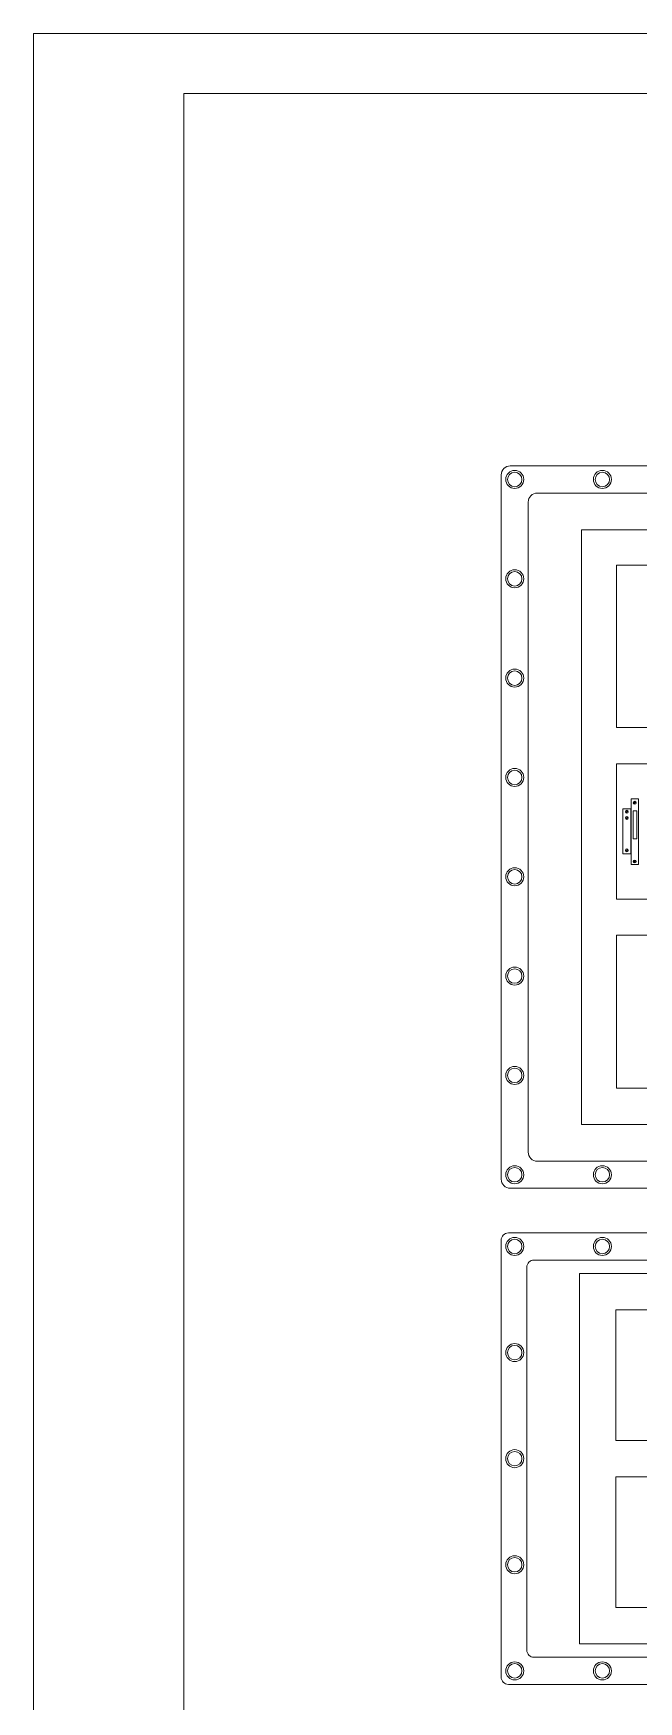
# Model space of a CAD drawing. Header units: millimetres. Extents: x 32626 to 72822, y 60047 to 123188.
# Drawn here: x 38301 to 39104, y 61190 to 63407 of the extents above; entities that cross this region are included whole.
import ezdxf

# ---------------------------------------------------------------- set-up
doc = ezdxf.new("R2010")
doc.units = ezdxf.units.MM
doc.header["$LTSCALE"] = 10
for name, color, linetype, lineweight in [('1轮廓实线层', 7, 'Continuous', 18), ('2细线层', 4, 'Continuous', 18), ('图框层', 7, 'Continuous', 18)]:
    doc.layers.add(name, color=color, linetype=linetype, lineweight=lineweight)

msp = doc.modelspace()

# ---------------------------------------------------------------- linework, layer by layer
at = {"layer": '1轮廓实线层'}
for p, q in [((38933.9, 62832.1), (40589.9, 62832.1)), ((38969.9, 62796.1), (40553.9, 62796.1)), ((39028.4, 62747.2), (40495.3, 62747.2)), ((39028.4, 61957), (39028.4, 62747.2)), ((39075.2, 62700.4), (40448.5, 62700.4)), ((39075.2, 62484.4), (39075.2, 62700.4)), ((39075.2, 62667.4), (39075.2, 62517.4)), ((39075.2, 62667.4), (39075.2, 62517.4)), ((39967.3, 62484.4), (39075.2, 62484.4)), ((40448.5, 62484.4), (39075.2, 62484.4)), ((39967.3, 62436.4), (39075.2, 62436.4)), ((39075.2, 62436.4), (40448.5, 62436.4)), ((39075.2, 62256.4), (39075.2, 62436.4)), ((39967.3, 62256.4), (39075.2, 62256.4)), ((40448.5, 62256.4), (39075.2, 62256.4)), ((39967.3, 62208.4), (39075.2, 62208.4)), ((39075.2, 62208.4), (40448.5, 62208.4)), ((39075.2, 62005), (39075.2, 62208.4)), ((40448.5, 62005), (39075.2, 62005)), ((40495.3, 61957), (39028.4, 61957)), ((38969.9, 61908.1), (40553.9, 61908.1)), ((38965.6, 61776.8), (40554.4, 61776.8)), ((39026, 61758.7), (40494.1, 61758.7)), ((39026, 61266.9), (39026, 61758.7)), ((39074, 61536.8), (39074, 61710.7)), ((39074, 61710.7), (40446.1, 61710.7)), ((40446.1, 61536.8), (39074, 61536.8)), ((40446.1, 61488.8), (39074, 61488.8)), ((39074, 61314.9), (39074, 61488.8)), ((39966.1, 61314.9), (39074, 61314.9)), ((40446.1, 61314.9), (39074, 61314.9)), ((40494.1, 61266.9), (39026, 61266.9)), ((38965.6, 61248.8), (40554.4, 61248.8)), ((38931.5, 61212.8), (40592.3, 61212.8))]:
    msp.add_line(p, q, dxfattribs=at)
at = {"layer": '1轮廓实线层', "lineweight": 13}
for p, q in [((39104.2, 62389.5), (39094.4, 62389.5)), ((39094.4, 62389.5), (39094.4, 62302.5)), ((39104.2, 62302.5), (39104.2, 62389.5)), ((39083.4, 62376.4), (39094.2, 62376.4)), ((39083.4, 62316.4), (39083.4, 62376.4)), ((39087.3, 62371.3), (39090.1, 62374)), ((39087.5, 62371), (39090.3, 62373.8)), ((39094.2, 62376.4), (39094.2, 62316.4)), ((39097.8, 62383.2), (39100.5, 62386)), ((39098, 62383), (39100.8, 62385.7)), ((39087.3, 62363), (39090.1, 62365.8)), ((39087.5, 62362.8), (39090.3, 62365.6)), ((39087.3, 62319.9), (39090.1, 62322.7)), ((39094.2, 62316.4), (39083.4, 62316.4)), ((39087.5, 62319.7), (39090.3, 62322.4)), ((39094.4, 62302.5), (39104.2, 62302.5)), ((39097.8, 62305.2), (39100.5, 62307.9)), ((39098, 62304.9), (39100.8, 62307.7))]:
    msp.add_line(p, q, dxfattribs=at)
at = {"layer": '1轮廓实线层'}
for points in [[(40589.9, 61872.1), (38933.9, 61872.1, -0.414214), (38921.9, 61884.1), (38921.9, 62820.1, -0.414214), (38933.9, 62832.1)], [(38969.9, 61908.1, -0.414214), (38957.9, 61920.1), (38957.9, 62784.1, -0.414214), (38969.9, 62796.1)], [(38931.5, 61212.8, -0.414214), (38921.9, 61222.4), (38921.9, 61803.2, -0.414214), (38931.5, 61812.8), (39897.3, 61812.8)], [(38965.6, 61248.8, -0.414214), (38956, 61258.4), (38956, 61767.2, -0.414214), (38965.6, 61776.8)]]:
    msp.add_lwpolyline(points, format="xyb", dxfattribs=at)
msp.add_lwpolyline([(39075.2, 62256.4), (39075.2, 62436.4)], dxfattribs=at)
at = {"layer": '1轮廓实线层', "lineweight": 13}
msp.add_lwpolyline([(39097.3, 62373.8), (39102, 62373.8), (39102, 62336.6), (39097.3, 62336.6)], close=True, dxfattribs=at)
at = {"layer": '1轮廓实线层'}
for centre, radius in [((38939.9, 62814.1), 12), ((38939.9, 62814.1), 9.6), ((39056.3, 62814.1), 12), ((39056.3, 62814.1), 9.6), ((38939.9, 62682.1), 12), ((38939.9, 62682.1), 9.6), ((38939.9, 62550.1), 12), ((38939.9, 62550.1), 9.6), ((38939.9, 62418.1), 12), ((38939.9, 62418.1), 9.6), ((38939.9, 62286.1), 12), ((38939.9, 62286.1), 9.6), ((38939.9, 62154.1), 12), ((38939.9, 62154.1), 9.6), ((38939.9, 62022.1), 12), ((38939.9, 62022.1), 9.6), ((38939.9, 61890.1), 12), ((39056.3, 61890.1), 12), ((38939.9, 61890.1), 9.6), ((39056.3, 61890.1), 9.6), ((38939.9, 61794.8), 12), ((38939.9, 61794.8), 9.6), ((39056.3, 61794.8), 12), ((39056.3, 61794.8), 9.6), ((38939.9, 61653.8), 12), ((38939.9, 61653.8), 9.6), ((38939.9, 61512.8), 12), ((38939.9, 61512.8), 9.6), ((38939.9, 61371.8), 12), ((38939.9, 61371.8), 9.6), ((38939.9, 61230.8), 12), ((38939.9, 61230.8), 9.6), ((39056.3, 61230.8), 12), ((39056.3, 61230.8), 9.6)]:
    msp.add_circle(centre, radius, dxfattribs=at)
at = {"layer": '1轮廓实线层', "lineweight": 13}
for centre in [(39088.8, 62372.5), (39099.3, 62384.5), (39088.8, 62364.3), (39088.8, 62321.2), (39099.3, 62306.4)]:
    msp.add_circle(centre, 1.95, dxfattribs=at)
at = {"layer": '2细线层'}
for p in [(38300.6, 60047), (43052.6, 63407)]:
    msp.add_line(p, (38300.6, 63407), dxfattribs=at)
at = {"layer": '图框层'}
for p in [(38500.6, 60127), (42972.6, 63327)]:
    msp.add_line(p, (38500.6, 63327), dxfattribs=at)

doc.saveas('drawing.dxf')
